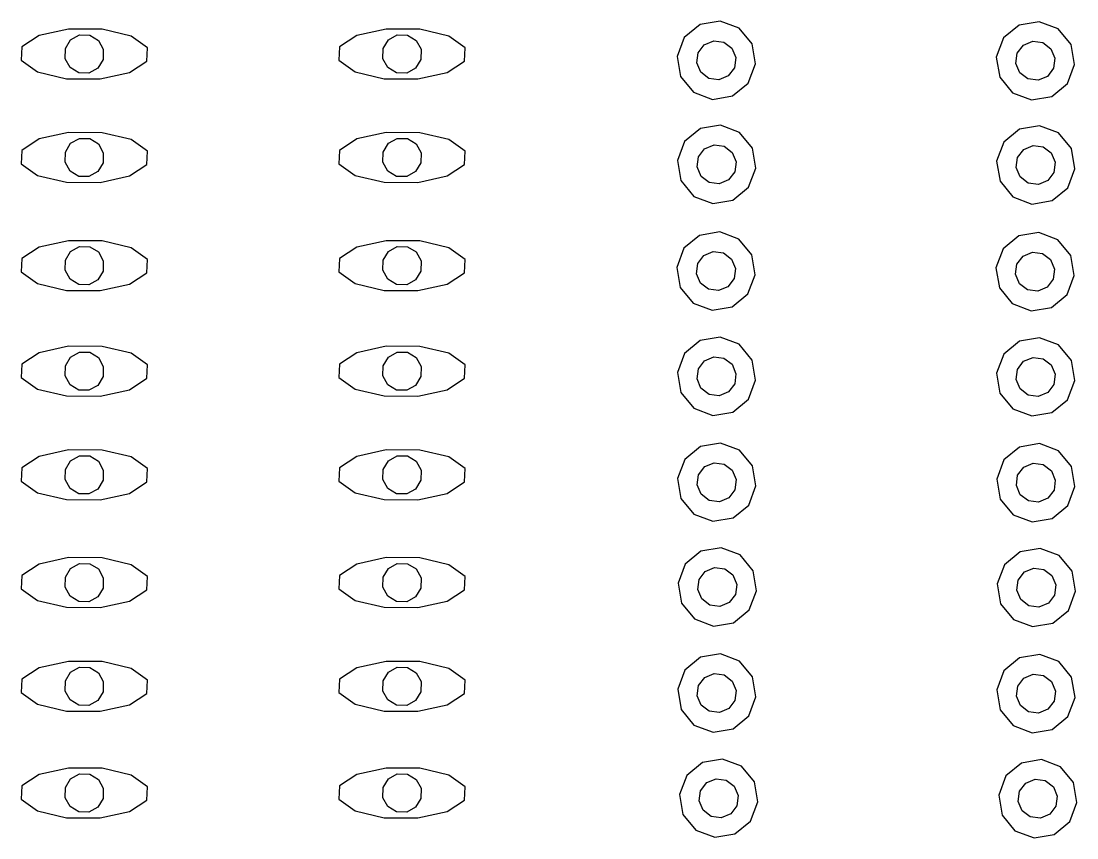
# Model space of a CAD drawing. Extents: x 7 to 220, y 5 to 125.
# Drawn here: x 82.78 to 108.19, y 72.13 to 91.77 of the extents above; entities that cross this region are included whole.
import ezdxf

# ---------------------------------------------------------------- set-up
doc = ezdxf.new("R2010")
doc.units = 0
doc.layers.add('ViasTop', color=7, linetype='CONTINUOUS')

msp = doc.modelspace()

# ---------------------------------------------------------------- linework, layer by layer
at = {"layer": 'ViasTop', "color": 1}
for p, q in [((99.601445, 91.770869), (99.118982, 91.690029)), ((100.059692, 91.59965), (99.601445, 91.770869)), ((107.279445, 91.757469), (106.796982, 91.676629)), ((107.737692, 91.58625), (107.279445, 91.757469)), ((83.923512, 91.579542), (83.21496, 91.424176)), ((84.733758, 91.574042), (83.923512, 91.579542)), ((85.428594, 91.409291), (84.733758, 91.574042)), ((91.568192, 91.579542), (90.85964, 91.424176)), ((92.378438, 91.574042), (91.568192, 91.579542)), ((93.073274, 91.409291), (92.378438, 91.574042)), ((99.118982, 91.690029), (98.741578, 91.378785)), ((100.370936, 91.222246), (100.059692, 91.59965)), ((106.796982, 91.676629), (106.419578, 91.365385)), ((108.048936, 91.208846), (107.737692, 91.58625)), ((83.21496, 91.424176), (82.797959, 91.149656)), ((83.848781, 91.110921), (83.97538, 91.320434)), ((83.97538, 91.320434), (84.189774, 91.438579)), ((84.189774, 91.438579), (84.434516, 91.433699)), ((84.434516, 91.433699), (84.644029, 91.3071)), ((84.644029, 91.3071), (84.762174, 91.092706)), ((85.821839, 91.12935), (85.428594, 91.409291)), ((90.85964, 91.424176), (90.442639, 91.149656)), ((91.493461, 91.110921), (91.62006, 91.320434)), ((91.62006, 91.320434), (91.834454, 91.438579)), ((91.834454, 91.438579), (92.079196, 91.433699)), ((92.079196, 91.433699), (92.288709, 91.3071)), ((92.288709, 91.3071), (92.406854, 91.092706)), ((93.466519, 91.12935), (93.073274, 91.409291)), ((98.741578, 91.378785), (98.570358, 90.920538)), ((99.073736, 91.010103), (99.222299, 91.204658)), ((99.222299, 91.204658), (99.448236, 91.298868)), ((99.448236, 91.298868), (99.691007, 91.267488)), ((99.691007, 91.267488), (99.885562, 91.118925)), ((100.451776, 90.739782), (100.370936, 91.222246)), ((106.419578, 91.365385), (106.248358, 90.907138)), ((106.900299, 91.191258), (107.126236, 91.285468)), ((107.126236, 91.285468), (107.369007, 91.254088)), ((107.369007, 91.254088), (107.563562, 91.105525)), ((108.129776, 90.726382), (108.048936, 91.208846)), ((82.797959, 91.149656), (82.784239, 90.829535)), ((83.843901, 90.866179), (83.848781, 91.110921)), ((84.762174, 91.092706), (84.757294, 90.847964)), ((85.808119, 90.809233), (85.821839, 91.12935)), ((90.442639, 91.149656), (90.428919, 90.829535)), ((91.488581, 90.866179), (91.493461, 91.110921)), ((92.406854, 91.092706), (92.401974, 90.847964)), ((93.452799, 90.809233), (93.466519, 91.12935)), ((99.042356, 90.767331), (99.073736, 91.010103)), ((99.885562, 91.118925), (99.979772, 90.892988)), ((106.720356, 90.753931), (106.751736, 90.996703)), ((106.751736, 90.996703), (106.900299, 91.191258)), ((107.563562, 91.105525), (107.657772, 90.879588)), ((82.784239, 90.829535), (83.177484, 90.549597)), ((83.962046, 90.651785), (83.843901, 90.866179)), ((84.757294, 90.847964), (84.630695, 90.638451)), ((85.391118, 90.534711), (85.808119, 90.809233)), ((90.428919, 90.829535), (90.822164, 90.549597)), ((91.606726, 90.651785), (91.488581, 90.866179)), ((92.401974, 90.847964), (92.275375, 90.638451)), ((93.035798, 90.534711), (93.452799, 90.809233)), ((98.570358, 90.920538), (98.651198, 90.438075)), ((99.136566, 90.541395), (99.042356, 90.767331)), ((99.979772, 90.892988), (99.948392, 90.650216)), ((100.280557, 90.281535), (100.451776, 90.739782)), ((106.248358, 90.907138), (106.329198, 90.424675)), ((106.814566, 90.527995), (106.720356, 90.753931)), ((107.657772, 90.879588), (107.626392, 90.636816)), ((107.958557, 90.268135), (108.129776, 90.726382)), ((83.177484, 90.549597), (83.872321, 90.384845)), ((84.171559, 90.525186), (83.962046, 90.651785)), ((84.416301, 90.520306), (84.171559, 90.525186)), ((84.630695, 90.638451), (84.416301, 90.520306)), ((84.682567, 90.379345), (85.391118, 90.534711)), ((90.822164, 90.549597), (91.517001, 90.384845)), ((91.816239, 90.525186), (91.606726, 90.651785)), ((92.060981, 90.520306), (91.816239, 90.525186)), ((92.275375, 90.638451), (92.060981, 90.520306)), ((92.327247, 90.379345), (93.035798, 90.534711)), ((98.651198, 90.438075), (98.962442, 90.060671)), ((99.331121, 90.392831), (99.136566, 90.541395)), ((99.799829, 90.455661), (99.573892, 90.361451)), ((99.948392, 90.650216), (99.799829, 90.455661)), ((107.009121, 90.379431), (106.814566, 90.527995)), ((107.477829, 90.442261), (107.251892, 90.348051)), ((107.626392, 90.636816), (107.477829, 90.442261)), ((83.872321, 90.384845), (84.682567, 90.379345)), ((91.517001, 90.384845), (92.327247, 90.379345)), ((99.573892, 90.361451), (99.331121, 90.392831)), ((99.903153, 89.970291), (100.280557, 90.281535)), ((106.329198, 90.424675), (106.640442, 90.047271)), ((107.251892, 90.348051), (107.009121, 90.379431)), ((107.581153, 89.956891), (107.958557, 90.268135)), ((98.962442, 90.060671), (99.420689, 89.889451)), ((99.420689, 89.889451), (99.903153, 89.970291)), ((106.640442, 90.047271), (107.098689, 89.876051)), ((107.098689, 89.876051), (107.581153, 89.956891)), ((99.126982, 89.186129), (98.749578, 88.874885)), ((99.609445, 89.266969), (99.126982, 89.186129)), ((100.067692, 89.09575), (99.609445, 89.266969)), ((106.804982, 89.172729), (106.427578, 88.861485)), ((107.287445, 89.253569), (106.804982, 89.172729)), ((107.745692, 89.08235), (107.287445, 89.253569)), ((83.21496, 88.936306), (82.797959, 88.661786)), ((83.923512, 89.091672), (83.21496, 88.936306)), ((84.733758, 89.086172), (83.923512, 89.091672)), ((83.97538, 88.832564), (84.189774, 88.950709)), ((84.189774, 88.950709), (84.434516, 88.945829)), ((84.434516, 88.945829), (84.644029, 88.81923)), ((85.428594, 88.921421), (84.733758, 89.086172)), ((85.821839, 88.64148), (85.428594, 88.921421)), ((90.85964, 88.936306), (90.442639, 88.661786)), ((91.568192, 89.091672), (90.85964, 88.936306)), ((92.378438, 89.086172), (91.568192, 89.091672)), ((91.62006, 88.832564), (91.834454, 88.950709)), ((91.834454, 88.950709), (92.079196, 88.945829)), ((92.079196, 88.945829), (92.288709, 88.81923)), ((93.073274, 88.921421), (92.378438, 89.086172)), ((93.466519, 88.64148), (93.073274, 88.921421)), ((100.378936, 88.718346), (100.067692, 89.09575)), ((108.056936, 88.704946), (107.745692, 89.08235)), ((82.797959, 88.661786), (82.784239, 88.341665)), ((83.848781, 88.623051), (83.97538, 88.832564)), ((84.644029, 88.81923), (84.762174, 88.604836)), ((90.442639, 88.661786), (90.428919, 88.341665)), ((91.493461, 88.623051), (91.62006, 88.832564)), ((92.288709, 88.81923), (92.406854, 88.604836)), ((98.749578, 88.874885), (98.578358, 88.416638)), ((99.081736, 88.506203), (99.230299, 88.700758)), ((99.230299, 88.700758), (99.456236, 88.794968)), ((99.456236, 88.794968), (99.699007, 88.763588)), ((99.699007, 88.763588), (99.893562, 88.615025)), ((100.459776, 88.235882), (100.378936, 88.718346)), ((106.427578, 88.861485), (106.256358, 88.403238)), ((106.759736, 88.492803), (106.908299, 88.687358)), ((106.908299, 88.687358), (107.134236, 88.781568)), ((107.134236, 88.781568), (107.377007, 88.750188)), ((107.377007, 88.750188), (107.571562, 88.601625)), ((108.137776, 88.222482), (108.056936, 88.704946)), ((83.843901, 88.378309), (83.848781, 88.623051)), ((84.762174, 88.604836), (84.757294, 88.360094)), ((85.808119, 88.321363), (85.821839, 88.64148)), ((91.488581, 88.378309), (91.493461, 88.623051)), ((92.406854, 88.604836), (92.401974, 88.360094)), ((93.452799, 88.321363), (93.466519, 88.64148)), ((98.578358, 88.416638), (98.659198, 87.934175)), ((99.050356, 88.263431), (99.081736, 88.506203)), ((99.893562, 88.615025), (99.987772, 88.389088)), ((106.256358, 88.403238), (106.337198, 87.920775)), ((106.728356, 88.250031), (106.759736, 88.492803)), ((107.571562, 88.601625), (107.665772, 88.375688)), ((82.784239, 88.341665), (83.177484, 88.061727)), ((83.962046, 88.163915), (83.843901, 88.378309)), ((84.171559, 88.037316), (83.962046, 88.163915)), ((84.630695, 88.150581), (84.416301, 88.032436)), ((84.757294, 88.360094), (84.630695, 88.150581)), ((85.391118, 88.046841), (85.808119, 88.321363)), ((90.428919, 88.341665), (90.822164, 88.061727)), ((91.606726, 88.163915), (91.488581, 88.378309)), ((91.816239, 88.037316), (91.606726, 88.163915)), ((92.275375, 88.150581), (92.060981, 88.032436)), ((92.401974, 88.360094), (92.275375, 88.150581)), ((93.035798, 88.046841), (93.452799, 88.321363)), ((99.144566, 88.037495), (99.050356, 88.263431)), ((99.987772, 88.389088), (99.956392, 88.146316)), ((100.288557, 87.777635), (100.459776, 88.235882)), ((106.822566, 88.024095), (106.728356, 88.250031)), ((107.665772, 88.375688), (107.634392, 88.132916)), ((107.966557, 87.764235), (108.137776, 88.222482)), ((83.177484, 88.061727), (83.872321, 87.896975)), ((83.872321, 87.896975), (84.682567, 87.891475)), ((84.416301, 88.032436), (84.171559, 88.037316)), ((84.682567, 87.891475), (85.391118, 88.046841)), ((90.822164, 88.061727), (91.517001, 87.896975)), ((91.517001, 87.896975), (92.327247, 87.891475)), ((92.060981, 88.032436), (91.816239, 88.037316)), ((92.327247, 87.891475), (93.035798, 88.046841)), ((98.659198, 87.934175), (98.970442, 87.556771)), ((99.339121, 87.888931), (99.144566, 88.037495)), ((99.807829, 87.951761), (99.581892, 87.857551)), ((99.956392, 88.146316), (99.807829, 87.951761)), ((106.337198, 87.920775), (106.648442, 87.543371)), ((107.017121, 87.875531), (106.822566, 88.024095)), ((107.485829, 87.938361), (107.259892, 87.844151)), ((107.634392, 88.132916), (107.485829, 87.938361)), ((99.581892, 87.857551), (99.339121, 87.888931)), ((99.911153, 87.466391), (100.288557, 87.777635)), ((107.259892, 87.844151), (107.017121, 87.875531)), ((107.589153, 87.452991), (107.966557, 87.764235)), ((98.970442, 87.556771), (99.428689, 87.385551)), ((99.428689, 87.385551), (99.911153, 87.466391)), ((106.648442, 87.543371), (107.106689, 87.372151)), ((107.106689, 87.372151), (107.589153, 87.452991)), ((99.592445, 86.699469), (99.109982, 86.618629)), ((100.050692, 86.52825), (99.592445, 86.699469)), ((107.271445, 86.686069), (106.788982, 86.605229)), ((107.729692, 86.51485), (107.271445, 86.686069)), ((83.923512, 86.490852), (83.21496, 86.335486)), ((84.733758, 86.485352), (83.923512, 86.490852)), ((85.428594, 86.320601), (84.733758, 86.485352)), ((91.568192, 86.490852), (90.85964, 86.335486)), ((92.378438, 86.485352), (91.568192, 86.490852)), ((93.073274, 86.320601), (92.378438, 86.485352)), ((99.109982, 86.618629), (98.732578, 86.307385)), ((100.361936, 86.150846), (100.050692, 86.52825)), ((106.788982, 86.605229), (106.411578, 86.293985)), ((108.040936, 86.137446), (107.729692, 86.51485)), ((83.21496, 86.335486), (82.797959, 86.060966)), ((83.848781, 86.022231), (83.97538, 86.231744)), ((83.97538, 86.231744), (84.189774, 86.349889)), ((84.189774, 86.349889), (84.434516, 86.345009)), ((84.434516, 86.345009), (84.644029, 86.21841)), ((84.644029, 86.21841), (84.762174, 86.004016)), ((85.821839, 86.04066), (85.428594, 86.320601)), ((90.85964, 86.335486), (90.442639, 86.060966)), ((91.493461, 86.022231), (91.62006, 86.231744)), ((91.62006, 86.231744), (91.834454, 86.349889)), ((91.834454, 86.349889), (92.079196, 86.345009)), ((92.079196, 86.345009), (92.288709, 86.21841)), ((92.288709, 86.21841), (92.406854, 86.004016)), ((93.466519, 86.04066), (93.073274, 86.320601)), ((98.732578, 86.307385), (98.561358, 85.849138)), ((99.064736, 85.938703), (99.213299, 86.133258)), ((99.213299, 86.133258), (99.439236, 86.227468)), ((99.439236, 86.227468), (99.682007, 86.196088)), ((99.682007, 86.196088), (99.876562, 86.047525)), ((100.442776, 85.668382), (100.361936, 86.150846)), ((106.411578, 86.293985), (106.240358, 85.835738)), ((106.743736, 85.925303), (106.892299, 86.119858)), ((106.892299, 86.119858), (107.118236, 86.214068)), ((107.118236, 86.214068), (107.361007, 86.182688)), ((107.361007, 86.182688), (107.555562, 86.034125)), ((108.121776, 85.654982), (108.040936, 86.137446)), ((82.797959, 86.060966), (82.784239, 85.740845)), ((83.843901, 85.777489), (83.848781, 86.022231)), ((84.762174, 86.004016), (84.757294, 85.759274)), ((85.808119, 85.720543), (85.821839, 86.04066)), ((90.442639, 86.060966), (90.428919, 85.740845)), ((91.488581, 85.777489), (91.493461, 86.022231)), ((92.406854, 86.004016), (92.401974, 85.759274)), ((93.452799, 85.720543), (93.466519, 86.04066)), ((99.033356, 85.695931), (99.064736, 85.938703)), ((99.876562, 86.047525), (99.970772, 85.821588)), ((106.712356, 85.682531), (106.743736, 85.925303)), ((107.555562, 86.034125), (107.649772, 85.808188)), ((82.784239, 85.740845), (83.177484, 85.460907)), ((83.962046, 85.563095), (83.843901, 85.777489)), ((84.757294, 85.759274), (84.630695, 85.549761)), ((85.391118, 85.446021), (85.808119, 85.720543)), ((90.428919, 85.740845), (90.822164, 85.460907)), ((91.606726, 85.563095), (91.488581, 85.777489)), ((92.401974, 85.759274), (92.275375, 85.549761)), ((93.035798, 85.446021), (93.452799, 85.720543)), ((98.561358, 85.849138), (98.642198, 85.366675)), ((99.127566, 85.469995), (99.033356, 85.695931)), ((99.970772, 85.821588), (99.939392, 85.578816)), ((100.271557, 85.210135), (100.442776, 85.668382)), ((106.240358, 85.835738), (106.321198, 85.353275)), ((106.806566, 85.456595), (106.712356, 85.682531)), ((107.649772, 85.808188), (107.618392, 85.565416)), ((107.950557, 85.196735), (108.121776, 85.654982)), ((83.177484, 85.460907), (83.872321, 85.296155)), ((84.171559, 85.436496), (83.962046, 85.563095)), ((84.416301, 85.431616), (84.171559, 85.436496)), ((84.630695, 85.549761), (84.416301, 85.431616)), ((84.682567, 85.290655), (85.391118, 85.446021)), ((90.822164, 85.460907), (91.517001, 85.296155)), ((91.816239, 85.436496), (91.606726, 85.563095)), ((92.060981, 85.431616), (91.816239, 85.436496)), ((92.275375, 85.549761), (92.060981, 85.431616)), ((92.327247, 85.290655), (93.035798, 85.446021)), ((98.642198, 85.366675), (98.953442, 84.989271)), ((99.322121, 85.321431), (99.127566, 85.469995)), ((99.790829, 85.384261), (99.564892, 85.290051)), ((99.939392, 85.578816), (99.790829, 85.384261)), ((106.321198, 85.353275), (106.632442, 84.975871)), ((107.001121, 85.308031), (106.806566, 85.456595)), ((107.469829, 85.370861), (107.243892, 85.276651)), ((107.618392, 85.565416), (107.469829, 85.370861)), ((83.872321, 85.296155), (84.682567, 85.290655)), ((91.517001, 85.296155), (92.327247, 85.290655)), ((99.564892, 85.290051), (99.322121, 85.321431)), ((99.894153, 84.898891), (100.271557, 85.210135)), ((107.243892, 85.276651), (107.001121, 85.308031)), ((107.573153, 84.885491), (107.950557, 85.196735)), ((98.953442, 84.989271), (99.411689, 84.818051)), ((99.411689, 84.818051), (99.894153, 84.898891)), ((106.632442, 84.975871), (107.090689, 84.804651)), ((107.090689, 84.804651), (107.573153, 84.885491)), ((99.123982, 84.088429), (98.746578, 83.777185)), ((99.606445, 84.169269), (99.123982, 84.088429)), ((100.064692, 83.99805), (99.606445, 84.169269)), ((107.285445, 84.155869), (106.802982, 84.075029)), ((107.743692, 83.98465), (107.285445, 84.155869)), ((83.923512, 83.951872), (83.21496, 83.796506)), ((84.733758, 83.946372), (83.923512, 83.951872)), ((85.428594, 83.781621), (84.733758, 83.946372)), ((91.568192, 83.951872), (90.85964, 83.796506)), ((92.378438, 83.946372), (91.568192, 83.951872)), ((93.073274, 83.781621), (92.378438, 83.946372)), ((100.375936, 83.620646), (100.064692, 83.99805)), ((106.802982, 84.075029), (106.425578, 83.763785)), ((108.054936, 83.607246), (107.743692, 83.98465)), ((83.21496, 83.796506), (82.797959, 83.521986)), ((83.848781, 83.483251), (83.97538, 83.692764)), ((83.97538, 83.692764), (84.189774, 83.810909)), ((84.189774, 83.810909), (84.434516, 83.806029)), ((84.434516, 83.806029), (84.644029, 83.67943)), ((84.644029, 83.67943), (84.762174, 83.465036)), ((85.821839, 83.50168), (85.428594, 83.781621)), ((90.85964, 83.796506), (90.442639, 83.521986)), ((91.493461, 83.483251), (91.62006, 83.692764)), ((91.62006, 83.692764), (91.834454, 83.810909)), ((91.834454, 83.810909), (92.079196, 83.806029)), ((92.079196, 83.806029), (92.288709, 83.67943)), ((92.288709, 83.67943), (92.406854, 83.465036)), ((93.466519, 83.50168), (93.073274, 83.781621)), ((98.746578, 83.777185), (98.575358, 83.318938)), ((99.078736, 83.408503), (99.227299, 83.603058)), ((99.227299, 83.603058), (99.453236, 83.697268)), ((99.453236, 83.697268), (99.696007, 83.665888)), ((99.696007, 83.665888), (99.890562, 83.517325)), ((100.456776, 83.138182), (100.375936, 83.620646)), ((106.425578, 83.763785), (106.254358, 83.305538)), ((106.757736, 83.395103), (106.906299, 83.589658)), ((106.906299, 83.589658), (107.132236, 83.683868)), ((107.132236, 83.683868), (107.375007, 83.652488)), ((107.375007, 83.652488), (107.569562, 83.503925)), ((108.135776, 83.124782), (108.054936, 83.607246)), ((82.797959, 83.521986), (82.784239, 83.201865)), ((83.843901, 83.238509), (83.848781, 83.483251)), ((84.762174, 83.465036), (84.757294, 83.220294)), ((85.808119, 83.181563), (85.821839, 83.50168)), ((90.442639, 83.521986), (90.428919, 83.201865)), ((91.488581, 83.238509), (91.493461, 83.483251)), ((92.406854, 83.465036), (92.401974, 83.220294)), ((93.452799, 83.181563), (93.466519, 83.50168)), ((99.047356, 83.165731), (99.078736, 83.408503)), ((99.890562, 83.517325), (99.984772, 83.291388)), ((106.726356, 83.152331), (106.757736, 83.395103)), ((107.569562, 83.503925), (107.663772, 83.277988)), ((82.784239, 83.201865), (83.177484, 82.921927)), ((83.962046, 83.024115), (83.843901, 83.238509)), ((84.757294, 83.220294), (84.630695, 83.010781)), ((85.391118, 82.907041), (85.808119, 83.181563)), ((90.428919, 83.201865), (90.822164, 82.921927)), ((91.606726, 83.024115), (91.488581, 83.238509)), ((92.401974, 83.220294), (92.275375, 83.010781)), ((93.035798, 82.907041), (93.452799, 83.181563)), ((98.575358, 83.318938), (98.656198, 82.836475)), ((99.141566, 82.939795), (99.047356, 83.165731)), ((99.984772, 83.291388), (99.953392, 83.048616)), ((100.285557, 82.679935), (100.456776, 83.138182)), ((106.254358, 83.305538), (106.335198, 82.823075)), ((106.820566, 82.926395), (106.726356, 83.152331)), ((107.663772, 83.277988), (107.632392, 83.035216)), ((107.964557, 82.666535), (108.135776, 83.124782)), ((83.177484, 82.921927), (83.872321, 82.757175)), ((84.171559, 82.897516), (83.962046, 83.024115)), ((84.416301, 82.892636), (84.171559, 82.897516)), ((84.630695, 83.010781), (84.416301, 82.892636)), ((84.682567, 82.751675), (85.391118, 82.907041)), ((90.822164, 82.921927), (91.517001, 82.757175)), ((91.816239, 82.897516), (91.606726, 83.024115)), ((92.060981, 82.892636), (91.816239, 82.897516)), ((92.275375, 83.010781), (92.060981, 82.892636)), ((92.327247, 82.751675), (93.035798, 82.907041)), ((98.656198, 82.836475), (98.967442, 82.459071)), ((99.336121, 82.791231), (99.141566, 82.939795)), ((99.804829, 82.854061), (99.578892, 82.759851)), ((99.953392, 83.048616), (99.804829, 82.854061)), ((106.335198, 82.823075), (106.646442, 82.445671)), ((107.015121, 82.777831), (106.820566, 82.926395)), ((107.483829, 82.840661), (107.257892, 82.746451)), ((107.632392, 83.035216), (107.483829, 82.840661)), ((83.872321, 82.757175), (84.682567, 82.751675)), ((91.517001, 82.757175), (92.327247, 82.751675)), ((99.578892, 82.759851), (99.336121, 82.791231)), ((99.908153, 82.368691), (100.285557, 82.679935)), ((107.257892, 82.746451), (107.015121, 82.777831)), ((107.587153, 82.355291), (107.964557, 82.666535)), ((98.967442, 82.459071), (99.425689, 82.287851)), ((99.425689, 82.287851), (99.908153, 82.368691)), ((106.646442, 82.445671), (107.104689, 82.274451)), ((107.104689, 82.274451), (107.587153, 82.355291)), ((99.611445, 81.622769), (99.128982, 81.541929)), ((100.069692, 81.45155), (99.611445, 81.622769)), ((107.289445, 81.609369), (106.806982, 81.528529)), ((107.747692, 81.43815), (107.289445, 81.609369)), ((83.21496, 81.303506), (82.797959, 81.028986)), ((83.923512, 81.458872), (83.21496, 81.303506)), ((84.733758, 81.453372), (83.923512, 81.458872)), ((83.97538, 81.199764), (84.189774, 81.317909)), ((84.189774, 81.317909), (84.434516, 81.313029)), ((84.434516, 81.313029), (84.644029, 81.18643)), ((85.428594, 81.288621), (84.733758, 81.453372)), ((85.821839, 81.00868), (85.428594, 81.288621)), ((90.85964, 81.303506), (90.442639, 81.028986)), ((91.568192, 81.458872), (90.85964, 81.303506)), ((92.378438, 81.453372), (91.568192, 81.458872)), ((91.62006, 81.199764), (91.834454, 81.317909)), ((91.834454, 81.317909), (92.079196, 81.313029)), ((92.079196, 81.313029), (92.288709, 81.18643)), ((93.073274, 81.288621), (92.378438, 81.453372)), ((93.466519, 81.00868), (93.073274, 81.288621)), ((99.128982, 81.541929), (98.751578, 81.230685)), ((100.380936, 81.074146), (100.069692, 81.45155)), ((106.806982, 81.528529), (106.429578, 81.217285)), ((108.058936, 81.060746), (107.747692, 81.43815)), ((83.848781, 80.990251), (83.97538, 81.199764)), ((84.644029, 81.18643), (84.762174, 80.972036)), ((91.493461, 80.990251), (91.62006, 81.199764)), ((92.288709, 81.18643), (92.406854, 80.972036)), ((98.751578, 81.230685), (98.580358, 80.772438)), ((99.083736, 80.862003), (99.232299, 81.056558)), ((99.232299, 81.056558), (99.458236, 81.150768)), ((99.458236, 81.150768), (99.701007, 81.119388)), ((99.701007, 81.119388), (99.895562, 80.970825)), ((100.461776, 80.591682), (100.380936, 81.074146)), ((106.429578, 81.217285), (106.258358, 80.759038)), ((106.761736, 80.848603), (106.910299, 81.043158)), ((106.910299, 81.043158), (107.136236, 81.137368)), ((107.136236, 81.137368), (107.379007, 81.105988)), ((107.379007, 81.105988), (107.573562, 80.957425)), ((108.139776, 80.578282), (108.058936, 81.060746)), ((82.797959, 81.028986), (82.784239, 80.708865)), ((83.843901, 80.745509), (83.848781, 80.990251)), ((84.762174, 80.972036), (84.757294, 80.727294)), ((85.808119, 80.688563), (85.821839, 81.00868)), ((90.442639, 81.028986), (90.428919, 80.708865)), ((91.488581, 80.745509), (91.493461, 80.990251)), ((92.406854, 80.972036), (92.401974, 80.727294)), ((93.452799, 80.688563), (93.466519, 81.00868)), ((99.052356, 80.619231), (99.083736, 80.862003)), ((99.895562, 80.970825), (99.989772, 80.744888)), ((106.730356, 80.605831), (106.761736, 80.848603)), ((107.573562, 80.957425), (107.667772, 80.731488)), ((82.784239, 80.708865), (83.177484, 80.428927)), ((83.962046, 80.531115), (83.843901, 80.745509)), ((84.171559, 80.404516), (83.962046, 80.531115)), ((84.757294, 80.727294), (84.630695, 80.517781)), ((85.391118, 80.414041), (85.808119, 80.688563)), ((90.428919, 80.708865), (90.822164, 80.428927)), ((91.606726, 80.531115), (91.488581, 80.745509)), ((91.816239, 80.404516), (91.606726, 80.531115)), ((92.401974, 80.727294), (92.275375, 80.517781)), ((93.035798, 80.414041), (93.452799, 80.688563)), ((98.580358, 80.772438), (98.661198, 80.289975)), ((99.146566, 80.393295), (99.052356, 80.619231)), ((99.989772, 80.744888), (99.958392, 80.502116)), ((100.290557, 80.133435), (100.461776, 80.591682)), ((106.258358, 80.759038), (106.339198, 80.276575)), ((106.824566, 80.379895), (106.730356, 80.605831)), ((107.667772, 80.731488), (107.636392, 80.488716)), ((107.968557, 80.120035), (108.139776, 80.578282)), ((83.177484, 80.428927), (83.872321, 80.264175)), ((84.416301, 80.399636), (84.171559, 80.404516)), ((84.630695, 80.517781), (84.416301, 80.399636)), ((84.682567, 80.258675), (85.391118, 80.414041)), ((90.822164, 80.428927), (91.517001, 80.264175)), ((92.060981, 80.399636), (91.816239, 80.404516)), ((92.275375, 80.517781), (92.060981, 80.399636)), ((92.327247, 80.258675), (93.035798, 80.414041)), ((98.661198, 80.289975), (98.972442, 79.912571)), ((99.341121, 80.244731), (99.146566, 80.393295)), ((99.809829, 80.307561), (99.583892, 80.213351)), ((99.958392, 80.502116), (99.809829, 80.307561)), ((106.339198, 80.276575), (106.650442, 79.899171)), ((107.019121, 80.231331), (106.824566, 80.379895)), ((107.487829, 80.294161), (107.261892, 80.199951)), ((107.636392, 80.488716), (107.487829, 80.294161)), ((83.872321, 80.264175), (84.682567, 80.258675)), ((91.517001, 80.264175), (92.327247, 80.258675)), ((99.583892, 80.213351), (99.341121, 80.244731)), ((99.913153, 79.822191), (100.290557, 80.133435)), ((107.261892, 80.199951), (107.019121, 80.231331)), ((107.591153, 79.808791), (107.968557, 80.120035)), ((98.972442, 79.912571), (99.430689, 79.741351)), ((99.430689, 79.741351), (99.913153, 79.822191)), ((106.650442, 79.899171), (107.108689, 79.727951)), ((107.108689, 79.727951), (107.591153, 79.808791)), ((99.141982, 79.021929), (98.764578, 78.710685)), ((99.624445, 79.102769), (99.141982, 79.021929)), ((100.082692, 78.93155), (99.624445, 79.102769)), ((106.819982, 79.008529), (106.442578, 78.697285)), ((107.302445, 79.089369), (106.819982, 79.008529)), ((107.760692, 78.91815), (107.302445, 79.089369)), ((83.923512, 78.867872), (83.21496, 78.712506)), ((84.733758, 78.862372), (83.923512, 78.867872)), ((85.428594, 78.697621), (84.733758, 78.862372)), ((91.568192, 78.867872), (90.85964, 78.712506)), ((92.378438, 78.862372), (91.568192, 78.867872)), ((93.073274, 78.697621), (92.378438, 78.862372)), ((100.393936, 78.554146), (100.082692, 78.93155)), ((108.071936, 78.540746), (107.760692, 78.91815)), ((83.21496, 78.712506), (82.797959, 78.437986)), ((83.848781, 78.399251), (83.97538, 78.608764)), ((83.97538, 78.608764), (84.189774, 78.726909)), ((84.189774, 78.726909), (84.434516, 78.722029)), ((84.434516, 78.722029), (84.644029, 78.59543)), ((84.644029, 78.59543), (84.762174, 78.381036)), ((85.821839, 78.41768), (85.428594, 78.697621)), ((90.85964, 78.712506), (90.442639, 78.437986)), ((91.493461, 78.399251), (91.62006, 78.608764)), ((91.62006, 78.608764), (91.834454, 78.726909)), ((91.834454, 78.726909), (92.079196, 78.722029)), ((92.079196, 78.722029), (92.288709, 78.59543)), ((92.288709, 78.59543), (92.406854, 78.381036)), ((93.466519, 78.41768), (93.073274, 78.697621)), ((98.764578, 78.710685), (98.593358, 78.252438)), ((99.096736, 78.342003), (99.245299, 78.536558)), ((99.245299, 78.536558), (99.471236, 78.630768)), ((99.471236, 78.630768), (99.714007, 78.599388)), ((99.714007, 78.599388), (99.908562, 78.450825)), ((100.474776, 78.071682), (100.393936, 78.554146)), ((106.442578, 78.697285), (106.271358, 78.239038)), ((106.774736, 78.328603), (106.923299, 78.523158)), ((106.923299, 78.523158), (107.149236, 78.617368)), ((107.149236, 78.617368), (107.392007, 78.585988)), ((107.392007, 78.585988), (107.586562, 78.437425)), ((108.152776, 78.058282), (108.071936, 78.540746)), ((82.797959, 78.437986), (82.784239, 78.117865)), ((83.843901, 78.154509), (83.848781, 78.399251)), ((84.762174, 78.381036), (84.757294, 78.136294)), ((85.808119, 78.097563), (85.821839, 78.41768)), ((90.442639, 78.437986), (90.428919, 78.117865)), ((91.488581, 78.154509), (91.493461, 78.399251)), ((92.406854, 78.381036), (92.401974, 78.136294)), ((93.452799, 78.097563), (93.466519, 78.41768)), ((98.593358, 78.252438), (98.674198, 77.769975)), ((99.065356, 78.099231), (99.096736, 78.342003)), ((99.908562, 78.450825), (100.002772, 78.224888)), ((106.743356, 78.085831), (106.774736, 78.328603)), ((107.586562, 78.437425), (107.680772, 78.211488)), ((82.784239, 78.117865), (83.177484, 77.837927)), ((83.962046, 77.940115), (83.843901, 78.154509)), ((84.757294, 78.136294), (84.630695, 77.926781)), ((85.391118, 77.823041), (85.808119, 78.097563)), ((90.428919, 78.117865), (90.822164, 77.837927)), ((91.606726, 77.940115), (91.488581, 78.154509)), ((92.401974, 78.136294), (92.275375, 77.926781)), ((93.035798, 77.823041), (93.452799, 78.097563)), ((99.159566, 77.873295), (99.065356, 78.099231)), ((100.002772, 78.224888), (99.971392, 77.982116)), ((100.303557, 77.613435), (100.474776, 78.071682)), ((106.271358, 78.239038), (106.352198, 77.756575)), ((106.837566, 77.859895), (106.743356, 78.085831)), ((107.680772, 78.211488), (107.649392, 77.968716)), ((107.981557, 77.600035), (108.152776, 78.058282)), ((83.177484, 77.837927), (83.872321, 77.673175)), ((84.171559, 77.813516), (83.962046, 77.940115)), ((84.416301, 77.808636), (84.171559, 77.813516)), ((84.630695, 77.926781), (84.416301, 77.808636)), ((84.682567, 77.667675), (85.391118, 77.823041)), ((90.822164, 77.837927), (91.517001, 77.673175)), ((91.816239, 77.813516), (91.606726, 77.940115)), ((92.060981, 77.808636), (91.816239, 77.813516)), ((92.275375, 77.926781), (92.060981, 77.808636)), ((92.327247, 77.667675), (93.035798, 77.823041)), ((98.674198, 77.769975), (98.985442, 77.392571)), ((99.354121, 77.724731), (99.159566, 77.873295)), ((99.822829, 77.787561), (99.596892, 77.693351)), ((99.971392, 77.982116), (99.822829, 77.787561)), ((106.352198, 77.756575), (106.663442, 77.379171)), ((107.032121, 77.711331), (106.837566, 77.859895)), ((107.500829, 77.774161), (107.274892, 77.679951)), ((107.649392, 77.968716), (107.500829, 77.774161)), ((83.872321, 77.673175), (84.682567, 77.667675)), ((91.517001, 77.673175), (92.327247, 77.667675)), ((99.596892, 77.693351), (99.354121, 77.724731)), ((99.926153, 77.302191), (100.303557, 77.613435)), ((107.274892, 77.679951), (107.032121, 77.711331)), ((107.604153, 77.288791), (107.981557, 77.600035)), ((98.985442, 77.392571), (99.443689, 77.221351)), ((99.443689, 77.221351), (99.926153, 77.302191)), ((106.663442, 77.379171), (107.121689, 77.207951)), ((107.121689, 77.207951), (107.604153, 77.288791)), ((99.129982, 76.470629), (98.752578, 76.159385)), ((99.612445, 76.551469), (99.129982, 76.470629)), ((100.070692, 76.38025), (99.612445, 76.551469)), ((107.291445, 76.538069), (106.808982, 76.457229)), ((107.749692, 76.36685), (107.291445, 76.538069)), ((83.21496, 76.218006), (82.797959, 75.943486)), ((83.923512, 76.373372), (83.21496, 76.218006)), ((84.733758, 76.367872), (83.923512, 76.373372)), ((83.97538, 76.114264), (84.189774, 76.232409)), ((84.189774, 76.232409), (84.434516, 76.227529)), ((84.434516, 76.227529), (84.644029, 76.10093)), ((85.428594, 76.203121), (84.733758, 76.367872)), ((90.85964, 76.218006), (90.442639, 75.943486)), ((91.568192, 76.373372), (90.85964, 76.218006)), ((92.378438, 76.367872), (91.568192, 76.373372)), ((91.62006, 76.114264), (91.834454, 76.232409)), ((91.834454, 76.232409), (92.079196, 76.227529)), ((92.079196, 76.227529), (92.288709, 76.10093)), ((93.073274, 76.203121), (92.378438, 76.367872)), ((100.381936, 76.002846), (100.070692, 76.38025)), ((106.808982, 76.457229), (106.431578, 76.145985)), ((108.060936, 75.989446), (107.749692, 76.36685)), ((83.848781, 75.904751), (83.97538, 76.114264)), ((84.644029, 76.10093), (84.762174, 75.886536)), ((85.821839, 75.92318), (85.428594, 76.203121)), ((91.493461, 75.904751), (91.62006, 76.114264)), ((92.288709, 76.10093), (92.406854, 75.886536)), ((93.466519, 75.92318), (93.073274, 76.203121)), ((98.752578, 76.159385), (98.581358, 75.701138)), ((99.084736, 75.790703), (99.233299, 75.985258)), ((99.233299, 75.985258), (99.459236, 76.079468)), ((99.459236, 76.079468), (99.702007, 76.048088)), ((99.702007, 76.048088), (99.896562, 75.899525)), ((100.462776, 75.520382), (100.381936, 76.002846)), ((106.431578, 76.145985), (106.260358, 75.687738)), ((106.763736, 75.777303), (106.912299, 75.971858)), ((106.912299, 75.971858), (107.138236, 76.066068)), ((107.138236, 76.066068), (107.381007, 76.034688)), ((107.381007, 76.034688), (107.575562, 75.886125)), ((108.141776, 75.506982), (108.060936, 75.989446)), ((82.797959, 75.943486), (82.784239, 75.623365)), ((83.843901, 75.660009), (83.848781, 75.904751)), ((84.762174, 75.886536), (84.757294, 75.641794)), ((85.808119, 75.603063), (85.821839, 75.92318)), ((90.442639, 75.943486), (90.428919, 75.623365)), ((91.488581, 75.660009), (91.493461, 75.904751)), ((92.406854, 75.886536), (92.401974, 75.641794)), ((93.452799, 75.603063), (93.466519, 75.92318)), ((98.581358, 75.701138), (98.662198, 75.218675)), ((99.053356, 75.547931), (99.084736, 75.790703)), ((99.896562, 75.899525), (99.990772, 75.673588)), ((106.732356, 75.534531), (106.763736, 75.777303)), ((107.575562, 75.886125), (107.669772, 75.660188)), ((82.784239, 75.623365), (83.177484, 75.343427)), ((83.962046, 75.445615), (83.843901, 75.660009)), ((84.171559, 75.319016), (83.962046, 75.445615)), ((84.757294, 75.641794), (84.630695, 75.432281)), ((85.391118, 75.328541), (85.808119, 75.603063)), ((90.428919, 75.623365), (90.822164, 75.343427)), ((91.606726, 75.445615), (91.488581, 75.660009)), ((91.816239, 75.319016), (91.606726, 75.445615)), ((92.401974, 75.641794), (92.275375, 75.432281)), ((93.035798, 75.328541), (93.452799, 75.603063)), ((99.147566, 75.321995), (99.053356, 75.547931)), ((99.990772, 75.673588), (99.959392, 75.430816)), ((100.291557, 75.062135), (100.462776, 75.520382)), ((106.260358, 75.687738), (106.341198, 75.205275)), ((106.826566, 75.308595), (106.732356, 75.534531)), ((107.669772, 75.660188), (107.638392, 75.417416)), ((107.970557, 75.048735), (108.141776, 75.506982)), ((83.177484, 75.343427), (83.872321, 75.178675)), ((84.416301, 75.314136), (84.171559, 75.319016)), ((84.630695, 75.432281), (84.416301, 75.314136)), ((84.682567, 75.173175), (85.391118, 75.328541)), ((90.822164, 75.343427), (91.517001, 75.178675)), ((92.060981, 75.314136), (91.816239, 75.319016)), ((92.275375, 75.432281), (92.060981, 75.314136)), ((92.327247, 75.173175), (93.035798, 75.328541)), ((98.662198, 75.218675), (98.973442, 74.841271)), ((99.342121, 75.173431), (99.147566, 75.321995)), ((99.810829, 75.236261), (99.584892, 75.142051)), ((99.959392, 75.430816), (99.810829, 75.236261)), ((106.341198, 75.205275), (106.652442, 74.827871)), ((107.021121, 75.160031), (106.826566, 75.308595)), ((107.489829, 75.222861), (107.263892, 75.128651)), ((107.638392, 75.417416), (107.489829, 75.222861)), ((83.872321, 75.178675), (84.682567, 75.173175)), ((91.517001, 75.178675), (92.327247, 75.173175)), ((99.584892, 75.142051), (99.342121, 75.173431)), ((99.914153, 74.750891), (100.291557, 75.062135)), ((107.263892, 75.128651), (107.021121, 75.160031)), ((107.593153, 74.737491), (107.970557, 75.048735)), ((98.973442, 74.841271), (99.431689, 74.670051)), ((99.431689, 74.670051), (99.914153, 74.750891)), ((106.652442, 74.827871), (107.110689, 74.656651)), ((107.110689, 74.656651), (107.593153, 74.737491)), ((99.175982, 73.942229), (98.798578, 73.630985)), ((99.658445, 74.023069), (99.175982, 73.942229)), ((100.116692, 73.85185), (99.658445, 74.023069)), ((106.853982, 73.928829), (106.476578, 73.617585)), ((107.336445, 74.009669), (106.853982, 73.928829)), ((107.794692, 73.83845), (107.336445, 74.009669)), ((83.923512, 73.807872), (83.21496, 73.652506)), ((84.733758, 73.802372), (83.923512, 73.807872)), ((85.428594, 73.637621), (84.733758, 73.802372)), ((91.568192, 73.807872), (90.85964, 73.652506)), ((92.378438, 73.802372), (91.568192, 73.807872)), ((93.073274, 73.637621), (92.378438, 73.802372)), ((100.427936, 73.474446), (100.116692, 73.85185)), ((108.105936, 73.461046), (107.794692, 73.83845)), ((83.21496, 73.652506), (82.797959, 73.377986)), ((83.848781, 73.339251), (83.97538, 73.548764)), ((83.97538, 73.548764), (84.189774, 73.666909)), ((84.189774, 73.666909), (84.434516, 73.662029)), ((84.434516, 73.662029), (84.644029, 73.53543)), ((84.644029, 73.53543), (84.762174, 73.321036)), ((85.821839, 73.35768), (85.428594, 73.637621)), ((90.85964, 73.652506), (90.442639, 73.377986)), ((91.493461, 73.339251), (91.62006, 73.548764)), ((91.62006, 73.548764), (91.834454, 73.666909)), ((91.834454, 73.666909), (92.079196, 73.662029)), ((92.079196, 73.662029), (92.288709, 73.53543)), ((92.288709, 73.53543), (92.406854, 73.321036)), ((93.466519, 73.35768), (93.073274, 73.637621)), ((98.798578, 73.630985), (98.627358, 73.172738)), ((99.130736, 73.262303), (99.279299, 73.456858)), ((99.279299, 73.456858), (99.505236, 73.551068)), ((99.505236, 73.551068), (99.748007, 73.519688)), ((99.748007, 73.519688), (99.942562, 73.371125)), ((100.508776, 72.991982), (100.427936, 73.474446)), ((106.476578, 73.617585), (106.305358, 73.159338)), ((106.808736, 73.248903), (106.957299, 73.443458)), ((106.957299, 73.443458), (107.183236, 73.537668)), ((107.183236, 73.537668), (107.426007, 73.506288)), ((107.426007, 73.506288), (107.620562, 73.357725)), ((108.186776, 72.978582), (108.105936, 73.461046)), ((82.797959, 73.377986), (82.784239, 73.057865)), ((83.843901, 73.094509), (83.848781, 73.339251)), ((84.762174, 73.321036), (84.757294, 73.076294)), ((85.808119, 73.037563), (85.821839, 73.35768)), ((90.442639, 73.377986), (90.428919, 73.057865)), ((91.488581, 73.094509), (91.493461, 73.339251)), ((92.406854, 73.321036), (92.401974, 73.076294)), ((93.452799, 73.037563), (93.466519, 73.35768)), ((98.627358, 73.172738), (98.708198, 72.690275)), ((99.099356, 73.019531), (99.130736, 73.262303)), ((99.942562, 73.371125), (100.036772, 73.145188)), ((106.305358, 73.159338), (106.386198, 72.676875)), ((106.777356, 73.006131), (106.808736, 73.248903)), ((107.620562, 73.357725), (107.714772, 73.131788)), ((82.784239, 73.057865), (83.177484, 72.777927)), ((83.962046, 72.880115), (83.843901, 73.094509)), ((84.757294, 73.076294), (84.630695, 72.866781)), ((85.391118, 72.763041), (85.808119, 73.037563)), ((90.428919, 73.057865), (90.822164, 72.777927)), ((91.606726, 72.880115), (91.488581, 73.094509)), ((92.401974, 73.076294), (92.275375, 72.866781)), ((93.035798, 72.763041), (93.452799, 73.037563)), ((99.193566, 72.793595), (99.099356, 73.019531)), ((100.036772, 73.145188), (100.005392, 72.902416)), ((100.337557, 72.533735), (100.508776, 72.991982)), ((106.871566, 72.780195), (106.777356, 73.006131)), ((107.714772, 73.131788), (107.683392, 72.889016)), ((108.015557, 72.520335), (108.186776, 72.978582)), ((83.177484, 72.777927), (83.872321, 72.613175)), ((84.171559, 72.753516), (83.962046, 72.880115)), ((84.416301, 72.748636), (84.171559, 72.753516)), ((84.630695, 72.866781), (84.416301, 72.748636)), ((84.682567, 72.607675), (85.391118, 72.763041)), ((90.822164, 72.777927), (91.517001, 72.613175)), ((91.816239, 72.753516), (91.606726, 72.880115)), ((92.060981, 72.748636), (91.816239, 72.753516)), ((92.275375, 72.866781), (92.060981, 72.748636)), ((92.327247, 72.607675), (93.035798, 72.763041)), ((98.708198, 72.690275), (99.019442, 72.312871)), ((99.388121, 72.645031), (99.193566, 72.793595)), ((99.856829, 72.707861), (99.630892, 72.613651)), ((100.005392, 72.902416), (99.856829, 72.707861)), ((106.386198, 72.676875), (106.697442, 72.299471)), ((107.066121, 72.631631), (106.871566, 72.780195)), ((107.534829, 72.694461), (107.308892, 72.600251)), ((107.683392, 72.889016), (107.534829, 72.694461)), ((83.872321, 72.613175), (84.682567, 72.607675)), ((91.517001, 72.613175), (92.327247, 72.607675)), ((99.630892, 72.613651), (99.388121, 72.645031)), ((99.960153, 72.222491), (100.337557, 72.533735)), ((107.308892, 72.600251), (107.066121, 72.631631)), ((107.638153, 72.209091), (108.015557, 72.520335)), ((99.019442, 72.312871), (99.477689, 72.141651)), ((99.477689, 72.141651), (99.960153, 72.222491)), ((106.697442, 72.299471), (107.155689, 72.128251)), ((107.155689, 72.128251), (107.638153, 72.209091))]:
    msp.add_line(p, q, dxfattribs=at)

doc.saveas('drawing.dxf')
